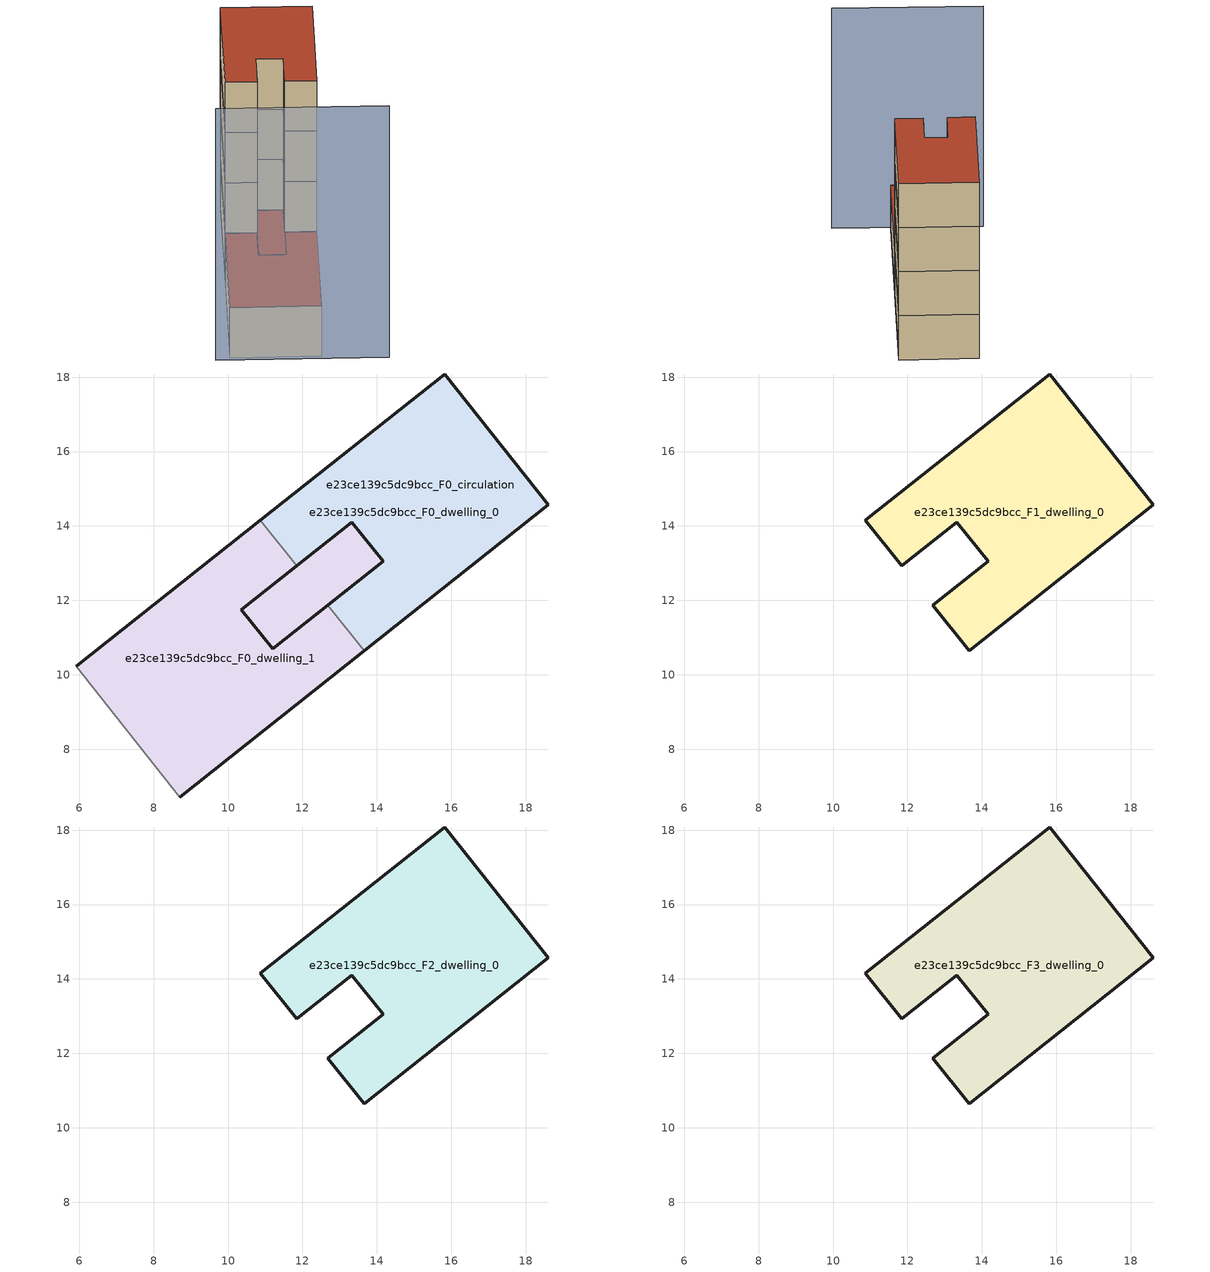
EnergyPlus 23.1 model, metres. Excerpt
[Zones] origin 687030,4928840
e23ce139c5dc9bcc_F0_dwelling_0
 floor ground (EU_floor_Construction): 13.33,14.1 14.17,13.05 11.2,10.69 10.36,11.75 z0; 15.82,18.08 18.61,14.57 13.66,10.64 12.68,11.87 14.17,13.05 13.33,14.1 11.85,12.93 10.87,14.15 z0
 wall outside (EU_wall_Construction): 11.85,12.93 13.33,14.1 14.17,13.05 12.68,11.87 / 13.66,10.64 18.61,14.57 15.82,18.08 10.87,14.15 z0:3
 wall to e23ce139c5dc9bcc_F0_dwelling_1 (EU_wall_Construction): 10.87,14.15 11.85,12.93 / 12.68,11.87 13.66,10.64 z0:3
 roof outside (EU_floor_Construction): 14.17,13.05 13.33,14.1 10.36,11.75 11.2,10.69 z3
e23ce139c5dc9bcc_F0_dwelling_1
 floor ground (EU_floor_Construction): 11.85,12.93 10.52,11.87 10.36,11.75 11.2,10.69 12.68,11.87 13.66,10.64 8.71,6.71 5.92,10.23 10.87,14.15 z0; 13.33,14.1 14.17,13.05 12.68,11.87 11.2,10.69 10.36,11.75 10.52,11.87 z0
 wall outside (EU_wall_Construction): 8.71,6.71 13.66,10.64 / 12.68,11.87 11.2,10.69 10.36,11.75 11.85,12.93 / 10.87,14.15 5.92,10.23 z0:3
 wall adiabatic (EU_wall_Construction): 5.92,10.23 8.71,6.71 z0:3
 roof outside (EU_roof_Construction): 12.68,11.87 14.17,13.05 13.33,14.1 10.52,11.87 10.36,11.75 11.2,10.69 z3; 13.66,10.64 12.68,11.87 11.2,10.69 10.36,11.75 10.52,11.87 11.85,12.93 10.87,14.15 5.92,10.23 8.71,6.71 z3
e23ce139c5dc9bcc_F0_circulation
 floor ground (EU_floor_Construction): 13.33,14.1 14.17,13.05 11.2,10.69 10.36,11.75 10.52,11.87 z0; 15.82,18.08 18.61,14.57 13.66,10.64 12.68,11.87 12.9,12.04 14.17,13.05 13.33,14.1 11.85,12.93 10.87,14.15 z0; 11.85,12.93 10.75,12.05 10.36,11.75 11.2,10.69 12.68,11.87 13.66,10.64 8.71,6.71 5.92,10.23 10.87,14.15 z0
 wall outside (EU_wall_Construction): 10.36,11.75 11.2,10.69 14.17,13.05 13.33,14.1 10.36,11.75 z0:3
 roof outside (EU_roof_Construction): 18.61,14.57 15.82,18.08 10.87,14.15 11.85,12.93 13.33,14.1 14.17,13.05 12.9,12.04 12.68,11.87 13.66,10.64 z3; 14.17,13.05 13.33,14.1 10.52,11.87 10.36,11.75 11.2,10.69 z3; 13.66,10.64 12.68,11.87 11.2,10.69 10.36,11.75 10.75,12.05 11.85,12.93 10.87,14.15 5.92,10.23 8.71,6.71 z3
e23ce139c5dc9bcc_F1_dwelling_0
 floor to e23ce139c5dc9bcc_F0_dwelling_0 (EU_floor_Construction): 15.82,18.08 18.61,14.57 13.66,10.64 12.68,11.87 14.17,13.05 13.33,14.1 11.85,12.93 10.87,14.15 z3
 wall outside (EU_wall_Construction): 18.61,14.57 15.82,18.08 10.87,14.15 11.85,12.93 13.33,14.1 14.17,13.05 12.68,11.87 13.66,10.64 18.61,14.57 z3:6
e23ce139c5dc9bcc_F2_dwelling_0
 floor to e23ce139c5dc9bcc_F1_dwelling_0 (EU_floor_Construction): 15.82,18.08 18.61,14.57 13.66,10.64 12.68,11.87 14.17,13.05 13.33,14.1 11.85,12.93 10.87,14.15 z6
 wall outside (EU_wall_Construction): 18.61,14.57 15.82,18.08 10.87,14.15 11.85,12.93 13.33,14.1 14.17,13.05 12.68,11.87 13.66,10.64 18.61,14.57 z6:9
e23ce139c5dc9bcc_F3_dwelling_0
 floor to e23ce139c5dc9bcc_F2_dwelling_0 (EU_floor_Construction): 15.82,18.08 18.61,14.57 13.66,10.64 12.68,11.87 14.17,13.05 13.33,14.1 11.85,12.93 10.87,14.15 z9
 wall outside (EU_wall_Construction): 18.61,14.57 15.82,18.08 10.87,14.15 11.85,12.93 13.33,14.1 14.17,13.05 12.68,11.87 13.66,10.64 18.61,14.57 z9:12
 roof outside (EU_roof_Construction): 18.61,14.57 15.82,18.08 10.87,14.15 11.85,12.93 13.33,14.1 14.17,13.05 12.68,11.87 13.66,10.64 z12
shading: 5.4,10.67 10.59,4.01 z0:15
[Building]
EU S2 Campaign: North Axis=0; Terrain=City; Solar Distribution=FullExterior
[Site:Location]
Bologna: Latitude=44.5; Longitude=11.25; Time Zone=1; Elevation=37
[SizingPeriod:WeatherFileDays]
AnnualSizingPeriod: Begin Month=1; Begin Day of Month=1; End Month=12; End Day of Month=31; Day of Week for Start Day=Monday; Use Weather File Daylight Saving Period=No; Use Weather File Rain and Snow Indicators=No
[MATERIAL]
EU_InternalMass_Material: Roughness=MediumRough; Thickness=0.1; Conductivity=1; Density=1800; Specific Heat=900; Thermal Absorptance=0.9; Solar Absorptance=0.7; Visible Absorptance=0.7
[MATERIAL:NOMASS] Roughness=MediumRough; Thermal Absorptance=0.9; Solar Absorptance=0.7; Visible Absorptance=0.7
Name | Thermal Resistance
EU_wall_NoMass | 0.937881
EU_roof_NoMass | 0.548572
EU_floor_NoMass | 0.71348
[CONSTRUCTION]
EU_wall_Construction: EU_wall_NoMass
EU_roof_Construction: EU_roof_NoMass
EU_floor_Construction: EU_floor_NoMass
EU_InternalMass_Construction: EU_InternalMass_Material
[ZONE] Type=1; Multiplier=1; Ceiling Height=autocalculate; Floor Area=autocalculate; Part of Total Floor Area=Yes
Name | Volume
e23ce139c5dc9bcc_F0_dwelling_0 | 92.6763
e23ce139c5dc9bcc_F1_dwelling_0 | 77.3716
e23ce139c5dc9bcc_F2_dwelling_0; e23ce139c5dc9bcc_F3_dwelling_0 | 77.3723
e23ce139c5dc9bcc_F0_dwelling_1 | 92.6755
e23ce139c5dc9bcc_F0_circulation | 170.048
[INTERNALMASS] Construction=EU_InternalMass_Construction
Name | Zone or ZoneList | Surface Area
e23ce139c5dc9bcc_F0_dwelling_0_EU_InternalMass | e23ce139c5dc9bcc_F0_dwelling_0 | 25.7904
e23ce139c5dc9bcc_F0_dwelling_1_EU_InternalMass | e23ce139c5dc9bcc_F0_dwelling_1 | 25.7904
e23ce139c5dc9bcc_F1_dwelling_0_EU_InternalMass | e23ce139c5dc9bcc_F1_dwelling_0 | 56.6822
e23ce139c5dc9bcc_F2_dwelling_0_EU_InternalMass | e23ce139c5dc9bcc_F2_dwelling_0 | 56.6822
e23ce139c5dc9bcc_F3_dwelling_0_EU_InternalMass | e23ce139c5dc9bcc_F3_dwelling_0 | 56.6822
[OTHEREQUIPMENT] Fuel Type=Electricity; Design Level Calculation Method=Watts/Area; Power per Zone Floor Area=1; Fraction Latent=0; Fraction Radiant=0; Fraction Lost=0; Carbon Dioxide Generation Rate=0; EndUse Subcategory=EU_Step8_InternalGains
Name | Zone or ZoneList or Space or SpaceList | Schedule
EU_Step8_InternalGain_e23ce139c5dc9bcc_F0_dwelling_0_f000 | e23ce139c5dc9bcc_F0_dwelling_0 | EU_Step8_GainSchedule_e23ce139c5dc9bcc_F0_dwelling_0_f000
EU_Step8_InternalGain_e23ce139c5dc9bcc_F0_dwelling_1_f000 | e23ce139c5dc9bcc_F0_dwelling_1 | EU_Step8_GainSchedule_e23ce139c5dc9bcc_F0_dwelling_1_f000
EU_Step8_InternalGain_e23ce139c5dc9bcc_F1_dwelling_0_f000 | e23ce139c5dc9bcc_F1_dwelling_0 | EU_Step8_GainSchedule_e23ce139c5dc9bcc_F1_dwelling_0_f000
EU_Step8_InternalGain_e23ce139c5dc9bcc_F2_dwelling_0_f000 | e23ce139c5dc9bcc_F2_dwelling_0 | EU_Step8_GainSchedule_e23ce139c5dc9bcc_F2_dwelling_0_f000
EU_Step8_InternalGain_e23ce139c5dc9bcc_F3_dwelling_0_f000 | e23ce139c5dc9bcc_F3_dwelling_0 | EU_Step8_GainSchedule_e23ce139c5dc9bcc_F3_dwelling_0_f000
[ZONEINFILTRATION:DESIGNFLOWRATE]
EU_Circulation_Infiltration_e23ce139c5dc9bcc_F0_circulation: Zone or ZoneList or Space or SpaceList=e23ce139c5dc9bcc_F0_circulation; Schedule=EU_AlwaysOn; Design Flow Rate Calculation Method=Flow/Area; Flow Rate per Floor Area=0.0005; Constant Term Coefficient=1; Temperature Term Coefficient=0; Velocity Term Coefficient=0; Velocity Squared Term Coefficient=0
[ZONEVENTILATION:DESIGNFLOWRATE] Schedule=EU_AlwaysOn; Design Flow Rate Calculation Method=AirChanges/Hour; Air Changes per Hour=0.687892; Ventilation Type=Natural; Fan Pressure Rise=0; Fan Total Efficiency=1; Constant Term Coefficient=1; Temperature Term Coefficient=0; Velocity Term Coefficient=0; Velocity Squared Term Coefficient=0; Minimum Indoor Temperature=-100; Maximum Indoor Temperature=100; Delta Temperature=-100; Minimum Outdoor Temperature=-100; Maximum Outdoor Temperature=100; Maximum Wind Speed=40
Name | Zone or ZoneList or Space or SpaceList
EU_ConstantAir_e23ce139c5dc9bcc_F0_dwelling_0 | e23ce139c5dc9bcc_F0_dwelling_0
EU_ConstantAir_e23ce139c5dc9bcc_F0_dwelling_1 | e23ce139c5dc9bcc_F0_dwelling_1
EU_ConstantAir_e23ce139c5dc9bcc_F1_dwelling_0 | e23ce139c5dc9bcc_F1_dwelling_0
EU_ConstantAir_e23ce139c5dc9bcc_F2_dwelling_0 | e23ce139c5dc9bcc_F2_dwelling_0
EU_ConstantAir_e23ce139c5dc9bcc_F3_dwelling_0 | e23ce139c5dc9bcc_F3_dwelling_0
[HVACTEMPLATE:THERMOSTAT] Constant Heating Setpoint=20; Constant Cooling Setpoint=50
EU_HeatOnly_e23ce139c5dc9bcc_F0_dwelling_0; EU_HeatOnly_e23ce139c5dc9bcc_F0_dwelling_1; EU_HeatOnly_e23ce139c5dc9bcc_F1_dwelling_0; EU_HeatOnly_e23ce139c5dc9bcc_F2_dwelling_0; EU_HeatOnly_e23ce139c5dc9bcc_F3_dwelling_0
[HVACTEMPLATE:ZONE:IDEALLOADSAIRSYSTEM] System Availability Schedule=EU_AlwaysOn; Maximum Heating Supply Air Temperature=50; Minimum Cooling Supply Air Temperature=13; Maximum Heating Supply Air Humidity Ratio=0.0156; Minimum Cooling Supply Air Humidity Ratio=0.0077; Heating Limit=NoLimit; Cooling Limit=NoLimit; Heating Availability Schedule=EU_AlwaysOn; Cooling Availability Schedule=EU_CoolingOff; Dehumidification Control Type=ConstantSensibleHeatRatio; Cooling Sensible Heat Ratio=0.7; Dehumidification Setpoint=60; Humidification Control Type=None; Humidification Setpoint=30; Outdoor Air Method=None; Outdoor Air Flow Rate per Person=0.00944; Outdoor Air Flow Rate per Zone Floor Area=0; Outdoor Air Flow Rate per Zone=0; Demand Controlled Ventilation Type=None; Outdoor Air Economizer Type=NoEconomizer; Heat Recovery Type=None; Sensible Heat Recovery Effectiveness=0.7; Latent Heat Recovery Effectiveness=0.65
Name | Template Thermostat
e23ce139c5dc9bcc_F0_dwelling_0 | EU_HeatOnly_e23ce139c5dc9bcc_F0_dwelling_0
e23ce139c5dc9bcc_F0_dwelling_1 | EU_HeatOnly_e23ce139c5dc9bcc_F0_dwelling_1
e23ce139c5dc9bcc_F1_dwelling_0 | EU_HeatOnly_e23ce139c5dc9bcc_F1_dwelling_0
e23ce139c5dc9bcc_F2_dwelling_0 | EU_HeatOnly_e23ce139c5dc9bcc_F2_dwelling_0
e23ce139c5dc9bcc_F3_dwelling_0 | EU_HeatOnly_e23ce139c5dc9bcc_F3_dwelling_0
[SIZING:ZONE] Zone Cooling Design Supply Air Temperature Input Method=SupplyAirTemperature; Zone Cooling Design Supply Air Temperature=13; Zone Heating Design Supply Air Temperature Input Method=SupplyAirTemperature; Zone Heating Design Supply Air Temperature=50; Zone Cooling Design Supply Air Humidity Ratio=0.008; Zone Heating Design Supply Air Humidity Ratio=0.008; Cooling Design Air Flow Method=DesignDay; Cooling Design Air Flow Rate=0; Cooling Minimum Air Flow per Zone Floor Area=0.000762; Cooling Minimum Air Flow=0; Cooling Minimum Air Flow Fraction=0.2; Heating Design Air Flow Method=DesignDay; Heating Design Air Flow Rate=0; Heating Maximum Air Flow per Zone Floor Area=0.002032; Heating Maximum Air Flow=0.141576; Heating Maximum Air Flow Fraction=0.3; Account for Dedicated Outdoor Air System=No; Dedicated Outdoor Air System Control Strategy=NeutralSupplyAir; Dedicated Outdoor Air Low Setpoint Temperature for Design=autosize; Dedicated Outdoor Air High Setpoint Temperature for Design=autosize; Zone Load Sizing Method=Sensible Load Only No Latent Load; Zone Latent Cooling Design Supply Air Humidity Ratio Input Method=HumidityRatioDifference; Zone Cooling Design Supply Air Humidity Ratio Difference=0.005; Zone Latent Heating Design Supply Air Humidity Ratio Input Method=HumidityRatioDifference; Zone Humidification Design Supply Air Humidity Ratio Difference=0.005
e23ce139c5dc9bcc_F0_dwelling_0; e23ce139c5dc9bcc_F0_dwelling_1; e23ce139c5dc9bcc_F1_dwelling_0; e23ce139c5dc9bcc_F2_dwelling_0; e23ce139c5dc9bcc_F3_dwelling_0
[SCHEDULE:CONSTANT]
Name | Hourly Value
EU_AlwaysOn | 1
EU_CoolingOff | 0
[SCHEDULE:FILE] Column Number=1; Rows to Skip at Top=0; Number of Hours of Data=8760; Column Separator=Comma; Interpolate to Timestep=No; Minutes per Item=60; Adjust Schedule for Daylight Savings=Yes
Name | File
EU_Step8_GainSchedule_e23ce139c5dc9bcc_F0_dwelling_0_f000 | ../../schedules/e23ce139c5dc9bcc/e23ce139c5dc9bcc_F0_dwelling_0_f000_gain.csv
EU_Step8_GainSchedule_e23ce139c5dc9bcc_F0_dwelling_1_f000 | ../../schedules/e23ce139c5dc9bcc/e23ce139c5dc9bcc_F0_dwelling_1_f000_gain.csv
EU_Step8_GainSchedule_e23ce139c5dc9bcc_F1_dwelling_0_f000 | ../../schedules/e23ce139c5dc9bcc/e23ce139c5dc9bcc_F1_dwelling_0_f000_gain.csv
EU_Step8_GainSchedule_e23ce139c5dc9bcc_F2_dwelling_0_f000 | ../../schedules/e23ce139c5dc9bcc/e23ce139c5dc9bcc_F2_dwelling_0_f000_gain.csv
EU_Step8_GainSchedule_e23ce139c5dc9bcc_F3_dwelling_0_f000 | ../../schedules/e23ce139c5dc9bcc/e23ce139c5dc9bcc_F3_dwelling_0_f000_gain.csv
